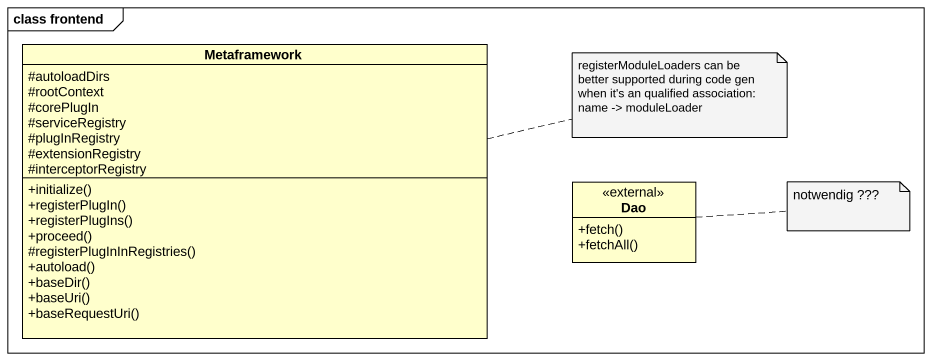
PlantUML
@startuml
mainframe class frontend
hide circle
hide empty members
skinparam classAttributeIconSize 0
class Metaframework {
  #autoloadDirs
  #rootContext
  #corePlugIn
  #serviceRegistry
  #plugInRegistry
  #extensionRegistry
  #interceptorRegistry
  +initialize()
  +registerPlugIn()
  +registerPlugIns()
  +proceed()
  #registerPlugInInRegistries()
  +autoload()
  +baseDir()
  +baseUri()
  +baseRequestUri()
}
interface Dao <<external>> {
  +fetch()
  +fetchAll()
}
note right of Metaframework : registerModuleLoaders can be better supported during code gen when it's an qualified association: name -> moduleLoader
note right of Dao : notwendig ???
@enduml
